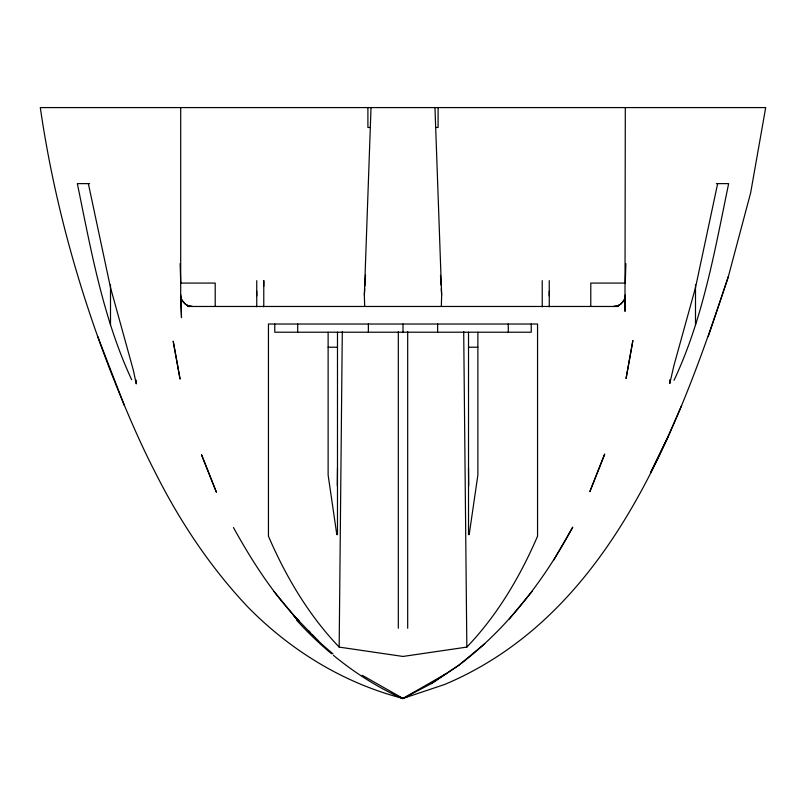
<?xml version="1.0" encoding="UTF-8"?>
<svg xmlns="http://www.w3.org/2000/svg" width="806" height="806" viewBox="0 0 806 806"><rect width="100%" height="100%" fill="white"/><g stroke="black" fill="none" stroke-linecap="round" stroke-linejoin="round"><path stroke-width="1.21" d="M263.774 286.201L263.774 280.639L263.774 306.814M367.899 107.581L367.899 127.469L370.317 127.469M336.837 532.121L336.817 534.63L328.123 475.026L328.123 332.213M337.301 485.766L337.482 468.226M339.165 647.097C308.607 615.129 285.868 576.653 268.448 536.202L268.448 324.022L537.552 324.022L537.552 536.202C520.132 576.653 497.393 615.129 466.835 647.097L403 656.447L339.165 647.097L342.298 331.568M625.305 294.774L624.982 311.358L625.305 107.581M669.826 379.777L669.766 383.555L673.947 365.501L695.497 287.601L717.652 183.627M441.345 306.099L441.648 294.905L434.968 107.581M625.305 282.211L625.859 263.582M364.655 306.199L364.352 295.016L371.032 107.581M364.352 295.016L364.725 288.75M364.866 286.251L365.531 274.967M549.249 291.319L549.249 295.802M625.204 296.286C624.549 301.958 619.32 306.562 613.598 306.471L616.751 306.048A10.538 9.46 -31.4 0 0 621.033 303.822L624.015 300.104M728.322 276.68L750.628 192.926L765.7 107.581L40.3 107.581C53.367 197.853 77.678 286.15 110.543 371.193C124.124 405.448 138.289 439.562 155.185 472.336C179.758 521.311 210.386 567.374 248.087 607.24C290.684 650.583 343.95 683.256 403 698.429L444.64 684.475C608.339 615.492 676.385 433.638 728.322 276.68L708.283 336.445M674.018 380.311C703.164 318.471 714.862 250.092 728.654 183.627L716.373 183.627M681.654 405.478L666.723 439.522L650.815 472.336L667.932 436.882M553.49 560.452L572.754 527.134C544.322 580.078 506.914 628.982 458.654 665.363L431.331 683.629L403 698.429L397.902 696.354M256.751 295.802L256.751 291.319M509.311 618.978L532.282 591.161M484.718 643.762L458.654 665.363L431.331 683.629M362.186 675.267L403 698.429L446.212 673.604M403 698.429L408.098 696.354M435.683 127.469L438.101 127.469L438.101 107.581M89.627 183.627L77.346 183.627C90.957 249.91 102.926 317.866 131.62 379.646M180.746 283.077L215.212 283.077L215.212 306.471M625.255 283.077L590.788 283.077L590.788 306.471M187.677 306.471L618.414 306.471M328.123 347.215L337.482 347.215M468.518 347.215L477.877 347.215M333.019 653.948L321.413 643.873L312.879 635.108M299.217 621.094C272.72 593.458 251.925 560.926 233.458 527.537M308.607 630.735L310.32 632.478M313.01 635.591L293.243 614.958L296.85 619.149L273.899 591.403M181.985 300.104L184.977 303.812A10.538 9.45 31.4 0 0 189.249 306.038L192.402 306.471C186.136 306.602 180.574 301.031 180.695 294.774L180.695 107.581M124.346 405.478L97.717 336.445M88.348 183.627L110.503 287.601L133.322 370.145L136.254 383.888L136.184 380.12M440.489 275.35L441.063 285.133M441.285 288.8L441.648 294.905M180.695 294.774L181.491 317.645L180.796 296.286M180.141 263.582L180.695 282.211M468.518 468.226L468.699 485.766M469.163 532.121L469.183 534.63L477.877 475.026L477.877 332.213M463.702 331.568L466.835 647.097M508.264 324.022L508.304 332.213M695.497 284.871L695.497 324.899M549.249 280.659L549.249 306.814M542.226 280.639L542.226 306.814M531.235 324.022L531.235 332.213L274.765 332.213L274.765 324.022M468.518 332.213L468.518 534.63M437.628 324.022L437.628 332.213M407.685 331.568L407.685 628.227M403 324.022L403 332.213M398.315 331.568L398.315 628.227M368.372 324.022L368.372 332.213M337.482 332.213L337.482 534.63M297.696 324.022L297.696 332.213M256.751 280.659L256.751 306.814M110.503 284.871L110.503 324.899M402.899 698.782A672.678 425.296 -79.3 0 1 333.462 655.359M331.538 653.757A672.678 425.296 -79.3 0 1 296.406 620.005M632.861 340.716L626.101 378.296L632.861 340.716M604.651 454.231L589.881 491.539L604.651 454.231M216.33 492.033L201.55 454.786L216.33 492.033M180.03 378.911L173.219 341.321L180.03 378.911"/></g></svg>
